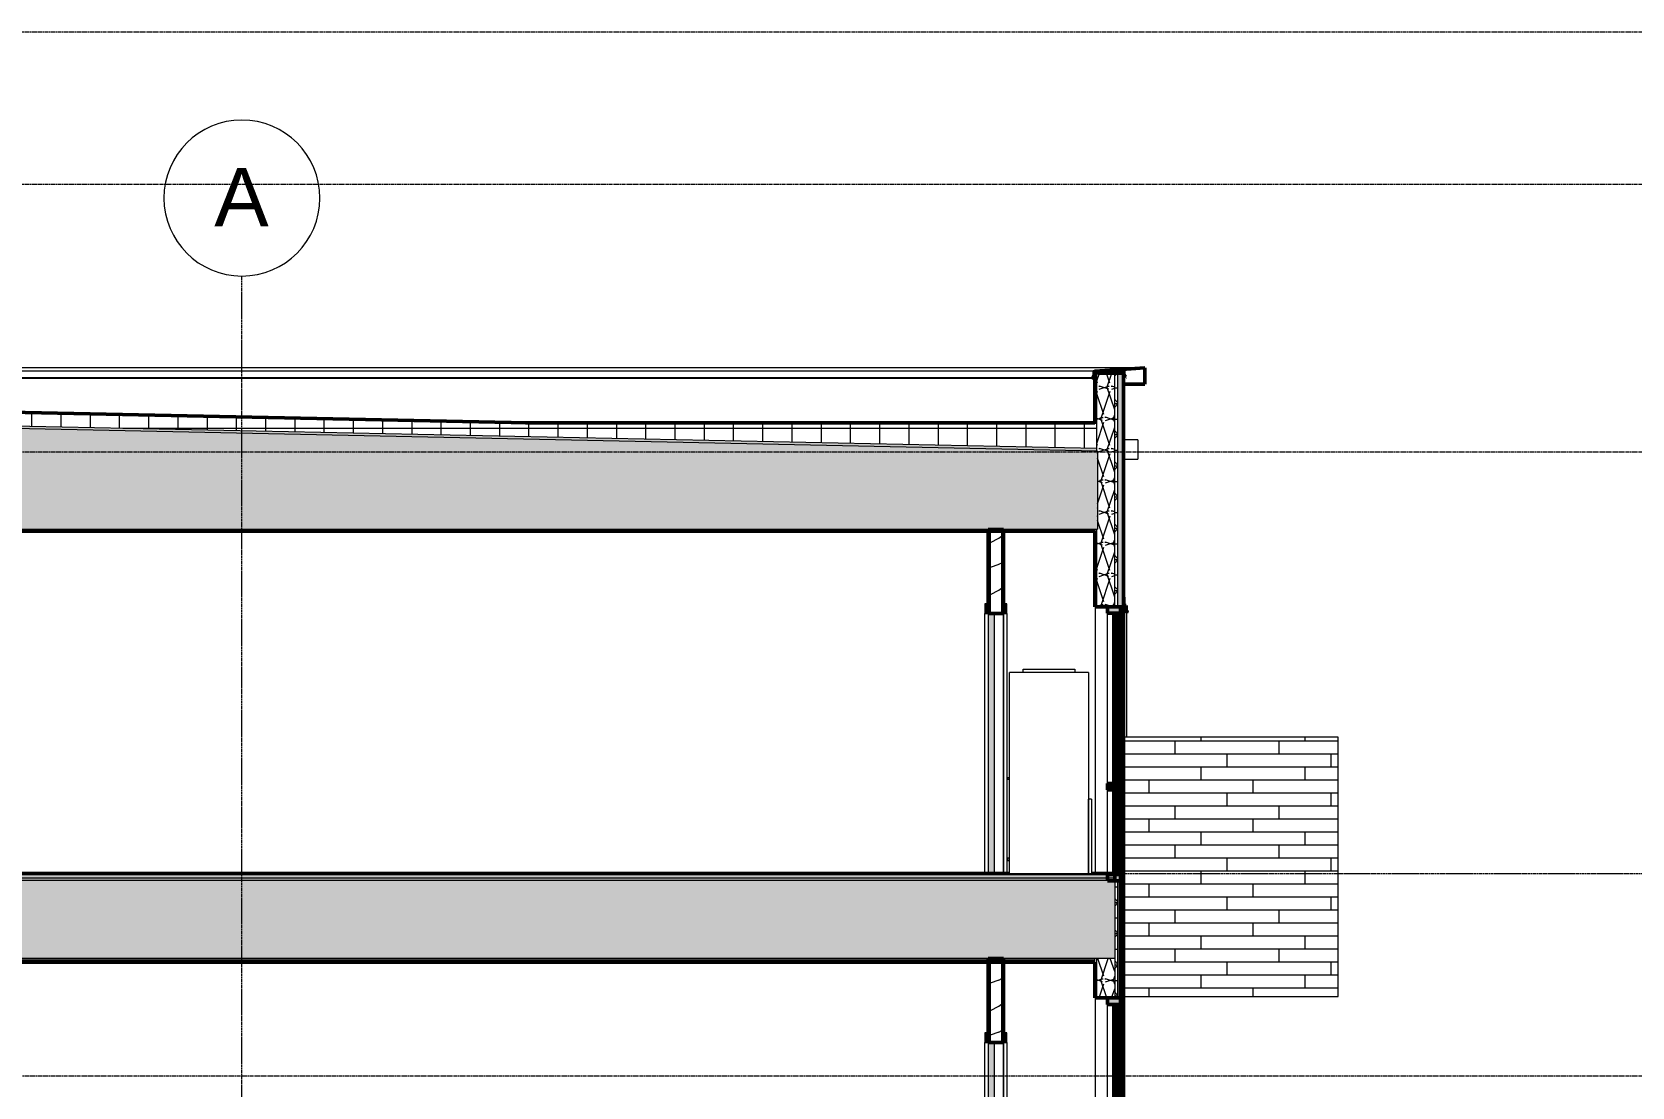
# Model space of a CAD drawing. Header units: inches. Extents: x 9610 to 15331, y -316 to 681.
# Drawn here: x 11782.6 to 12275.1, y 202.3 to 527 of the extents above; entities that cross this region are included whole.
import ezdxf

# ---------------------------------------------------------------- set-up
doc = ezdxf.new("R2010")
doc.units = ezdxf.units.IN
doc.header["$MEASUREMENT"] = 0
doc.linetypes.add('Aligning Line 1_8_', pattern=[0.25, 0.125, -0.125])
doc.linetypes.add('Grid Line 1_2_', pattern=[0.875, 0.5, -0.125, 0.125, -0.125])
for name, color, linetype, lineweight in [('0-1', 7, 'Continuous', 5), ('0-2', 55, 'Continuous', 9), ('A-DOOR-1', 55, 'Continuous', 9), ('A-DOOR-2', 10, 'Continuous', 20), ('A-DOOR-FRAM-1', 55, 'Continuous', 9), ('A-DOOR-FRAM-2', 10, 'Continuous', 20), ('A-DOOR-FRAM-3', 50, 'Continuous', 9), ('A-FLOR-1', 8, 'Continuous', 5), ('A-FLOR-2', 31, 'Continuous', 5), ('A-FLOR-3', 251, 'Continuous', 5), ('A-FLOR-5', 192, 'Continuous', 50), ('A-FLOR-LEVL-1', 51, 'Grid Line 1_2_', 9), ('A-FLOR-MCUT', 51, 'Continuous', 13), ('A-FLOR-PATT-1', 8, 'Continuous', 9), ('A-GENM-1', 55, 'Continuous', 9), ('A-GLAZ-1', 135, 'Continuous', 13), ('A-GLAZ-2', 255, 'Continuous', 13), ('A-GLAZ-3', 151, 'Continuous', 50), ('A-GLAZ-4', 151, 'Continuous', 9), ('A-GLAZ-CWMG-1', 55, 'Continuous', 9), ('A-ROOF', 132, 'Continuous', 13), ('A-ROOF-1', 252, 'Continuous', 13), ('A-ROOF-2', 31, 'Continuous', 5), ('A-ROOF-3', 132, 'Continuous', 50), ('A-ROOF-PATT-1', 132, 'Continuous', 9), ('A-WALL', 113, 'Continuous', 13), ('A-WALL-1', 135, 'Continuous', 13), ('A-WALL-2', 7, 'Continuous', 50), ('A-WALL-3', 250, 'Continuous', 13), ('A-WALL-4', 254, 'Continuous', 5), ('A-WALL-5', 8, 'Continuous', 5), ('A-WALL-8', 27, 'Continuous', 13), ('A-WALL-9', 113, 'Continuous', 50), ('A-WALL-PATT-1', 253, 'Continuous', 9), ('A-WALL-PATT-2', 50, 'Continuous', 9), ('A-WALL-PATT-4', 55, 'Continuous', 9), ('A-WALL-PATT-5', 111, 'Continuous', 9), ('G-ANNO-SYMB', 111, 'Aligning Line 1_8_', 9), ('I-WALL-1', 135, 'Continuous', 13), ('M-EQPM-1', 55, 'Continuous', 9), ('S-GRID-1', 1, 'Grid Line 1_2_', 9), ('S-GRID-IDEN', 1, 'Continuous', 9)]:
    doc.layers.add(name, color=color, linetype=linetype, lineweight=lineweight)
doc.styles.add('Arial_1', font='arial.ttf', dxfattribs={"height": 18})
pattern_1 = [(0, (11008.554, 72), (30.72, 7.68), [1.267, -21.773, 1.267, -21.773, -122.88]), (0, (11008.554, 72), (30.72, 7.68), [-46.08, 1.267, -44.813, 1.267, -21.773, -53.76]), (0, (11008.554, 72), (30.72, 7.68), [-115.2, 1.267, -14.093, 1.267, -37.133]), (120, (11020.074, 75.84), (-22.011075, 22.7643), [1.267, -21.773, 1.267, -21.773, -122.88]), (120, (11020.074, 75.84), (-22.011075, 22.7643), [-46.08, 1.267, -44.813, 1.267, -21.773, -53.76]), (120, (11020.074, 75.84), (-22.011075, 22.7643), [-115.2, 1.267, -14.093, 1.267, -37.133]), (240, (11023.914, 91.2), (-8.708925, -30.4443), [1.267, -21.773, 1.267, -21.773, -122.88]), (240, (11023.914, 91.2), (-8.708925, -30.4443), [-46.08, 1.267, -44.813, 1.267, -21.773, -53.76]), (240, (11023.914, 91.2), (-8.708925, -30.4443), [-115.2, 1.267, -14.093, 1.267, -37.133])]
pattern_2 = [(216.87, (11014.952, 87.994), (47.980943, 31.987086), [7.997, -71.971]), (206.565, (11024.548, 83.196), (-15.993714, -15.994133), [17.881, -17.881]), (198.435, (11024.548, 75.199), (-31.98674, -15.99388), [10.115, -40.461])]
pattern_3 = [(0, (11008.554, 72), (0, 4.798), []), (315, (11008.554, 72), (4.798427, 0), [6.786, -6.786]), (45, (11008.554, 72), (4.798427, 0), [6.786, -6.786])]
pattern_4 = [(161.57, (11009.034, 72.48), (-3.8399538, -1.54e-05), [0, -27.322, 3.034, 0]), (18.43, (11008.074, 72.48), (-3.8399538, 1.54e-05), [0, -27.322, 3.034, 0]), (108.43, (11009.034, 72.48), (1.919622, -9.6005246), [9.106, -21.25]), (71.57, (11008.074, 72.48), (1.919622, 9.6005246), [9.106, -21.25])]
pattern_5 = [(135, (11008.554, 72), (-4.24264, -4.24264), [])]
pattern_6 = [(0, (11008.554, 72), (0, 9), []), (90, (11008.554, 72), (-9, 6e-16), [])]

# ---------------------------------------------------------------- blocks, each defined once
blk = doc.blocks.new('Single-Flush - 30_ x 80_-V7-BUILDING SECTION - EAST_WEST - LOOKING SOUTH2')
at = {"layer": 'A-DOOR-1'}
blk.add_hatch(color=256, dxfattribs=at).paths.add_polyline_path([(12078.85, 268), (12078.85, 348), (12076.85, 348), (12076.85, 268)], flags=0)
at = {"layer": 'A-DOOR-FRAM-1'}
for points in [[(12076.85, 348), (12076.85, 351), (12075.85, 351), (12075.85, 348)], [(12082.6, 348), (12082.6, 351), (12081.6, 351), (12081.6, 348)]]:
    blk.add_hatch(color=256, dxfattribs=at).paths.add_polyline_path(points, flags=0)
at = {"layer": 'A-DOOR-2'}
for p, q in [((12078.85, 348), (12076.85, 348)), ((12076.85, 348), (12076.85, 268)), ((12078.85, 268), (12078.85, 348)), ((12076.85, 268), (12078.85, 268))]:
    blk.add_line(p, q, dxfattribs=at)
at = {"layer": 'A-DOOR-FRAM-2'}
for p, q in [((12075.85, 351), (12075.85, 348)), ((12076.85, 351), (12075.85, 351)), ((12076.85, 348), (12076.85, 351)), ((12082.6, 351), (12081.6, 351)), ((12081.6, 351), (12081.6, 348)), ((12082.6, 348), (12082.6, 351)), ((12075.85, 348), (12076.85, 348)), ((12081.6, 348), (12082.6, 348))]:
    blk.add_line(p, q, dxfattribs=at)
at = {"layer": 'A-DOOR-FRAM-3'}
for p, q in [((12075.85, 268), (12075.85, 348)), ((12081.6, 268), (12081.6, 348)), ((12082.6, 348), (12082.6, 268))]:
    blk.add_line(p, q, dxfattribs=at)
blk = doc.blocks.new('HVAC_SPVU_AlliedAir_MGE4 - HVAC_SPVU_AlliedAir_MGE4-1352620-BUILDING SECTION - EAST_WEST - LOOKING SOUTH2')
at = {"layer": 'M-EQPM-1'}
for p, q in [((12054.44, 0), (12054.44, 61.87)), ((12078.69, 61.87), (12054.44, 61.87)), ((12058.56, 62.87), (12074.56, 62.87)), ((12058.56, 61.87), (12058.56, 62.87)), ((12074.56, 62.87), (12074.56, 61.87)), ((12078.69, 61.87), (12078.69, 0)), ((12054.44, 29.5), (12053.94, 29.5)), ((12053.94, 29.25), (12053.94, 29.49)), ((12053.94, 29.01), (12053.94, 29.25)), ((12053.94, 29), (12054.44, 29)), ((12078.69, 0), (12078.69, 22.87)), ((12079.69, 22.87), (12078.69, 22.87)), ((12079.69, 22.87), (12079.69, 0)), ((12054.44, 4.75), (12053.94, 4.75)), ((12053.94, 4.37), (12053.94, 4.74)), ((12053.94, 4.01), (12053.94, 4.37)), ((12053.94, 4), (12054.44, 4)), ((12054.44, 0), (12078.69, 0)), ((12078.69, 0), (12079.69, 0))]:
    blk.add_line(p, q, dxfattribs=at)
blk = doc.blocks.new('CTR - 1st Phase - Unit Layouts_rvt-1-BUILDING SECTION - EAST_WEST - LOOKING SOUTH2')
at = {"layer": 'A-WALL-PATT-1'}
h = blk.add_hatch(dxfattribs=at)
h.set_pattern_fill('FP_4', color=256, style=0, pattern_type=2)
h.set_pattern_definition(pattern_2)
h.paths.add_polyline_path([(12077.48, 348), (12080.98, 348), (12080.98, 373.37), (12077.48, 373.37), (12077.48, 349.44)], flags=0)
h = blk.add_hatch(dxfattribs=at)
h.set_pattern_fill('FP_4', color=256, style=0, pattern_type=2)
h.set_pattern_definition(pattern_2)
h.paths.add_polyline_path([(12080.98, 216), (12080.98, 240.75), (12077.48, 240.75), (12077.48, 216), (12078.85, 216)], flags=0)
at = {"layer": 'A-WALL-PATT-2'}
h = blk.add_hatch(dxfattribs=at)
h.set_pattern_fill('FP_1', color=256, style=0, pattern_type=2)
h.set_pattern_definition(pattern_1)
h.paths.add_polyline_path([(12076.85, 348), (12077.48, 348), (12077.48, 373.37), (12076.85, 373.37), (12076.85, 349.44)], flags=0)
h = blk.add_hatch(dxfattribs=at)
h.set_pattern_fill('FP_1', color=256, style=0, pattern_type=2)
h.set_pattern_definition(pattern_1)
h.paths.add_polyline_path([(12076.85, 216), (12077.48, 216), (12077.48, 240.75), (12076.85, 240.75)], flags=0)
h = blk.add_hatch(dxfattribs=at)
h.set_pattern_fill('FP_1', color=256, style=0, pattern_type=2)
h.set_pattern_definition(pattern_1)
h.paths.add_polyline_path([(12081.6, 216), (12081.6, 240.75), (12080.98, 240.75), (12080.98, 216)], flags=0)
at = {"layer": 'A-WALL-1'}
for p, q in [((12081.6, 348), (12081.6, 268)), ((12081.6, 216), (12081.6, 136))]:
    blk.add_line(p, q, dxfattribs=at)
at = {"layer": 'A-WALL-2'}
for p, q in [((12081.6, 373.87), (12076.85, 373.87)), ((12076.85, 373.87), (12076.85, 348)), ((12081.6, 348), (12081.6, 373.87)), ((12076.85, 348), (12081.6, 348)), ((12081.6, 241.88), (12076.85, 241.88)), ((12076.85, 241.88), (12076.85, 216)), ((12081.6, 216), (12081.6, 241.88)), ((12076.85, 216), (12081.6, 216))]:
    blk.add_line(p, q, dxfattribs=at)
at = {"layer": 'A-WALL-3'}
for p, q in [((12077.48, 373.87), (12077.48, 348)), ((12080.98, 373.87), (12080.98, 348)), ((12077.48, 241.88), (12077.48, 216)), ((12080.98, 241.88), (12080.98, 216))]:
    blk.add_line(p, q, dxfattribs=at)
at = {"layer": '0-2'}
for name, p in [('Single-Flush - 30_ x 80_-V7-BUILDING SECTION - EAST_WEST - LOOKING SOUTH2', (0, 0)), ('HVAC_SPVU_AlliedAir_MGE4 - HVAC_SPVU_AlliedAir_MGE4-1352620-BUILDING SECTION - EAST_WEST - LOOKING SOUTH2', (29.06, 268)), ('Single-Flush - 30_ x 80_-V7-BUILDING SECTION - EAST_WEST - LOOKING SOUTH2', (0, -132))]:
    blk.add_blockref(name, p, dxfattribs=at)
blk = doc.blocks.new('CTR - 1st Phase - Common Walls_rvt-1-BUILDING SECTION - EAST_WEST - LOOKING SOUTH2')
at = {"layer": 'I-WALL-1'}
for p, q in [((12109.96, 268), (12109.96, 350.12)), ((12109.96, 145.37), (12109.96, 229.75))]:
    blk.add_line(p, q, dxfattribs=at)
blk = doc.blocks.new('Basic Wall _ EXT - FIBER CEMENT - LARGE - ___-2162455-BUILDING SECTION - EAST_WEST - LOOKING SOUTH2')
at = {"layer": 'A-WALL-8'}
h = blk.add_hatch(color=256, dxfattribs=at)
h.paths.add_polyline_path([(12119.48, 348.54), (12119.51, 348.56), (12119.47, 348.56)], flags=0)
h.paths.add_polyline_path([(12119.63, 348.66), (12119.63, 348.71), (12119.37, 349.02), (12119.37, 350.46), (12118.62, 350.55), (12118.62, 350.5), (12119.34, 350.44), (12119.34, 349.01), (12119.53, 348.78)], flags=0)
at = {"layer": 'A-WALL-1'}
for p, q in [((12119.62, 348.57), (12119.6, 348.55)), ((12119.62, 348.57), (12119.6, 348.55)), ((12119.62, 348.53), (12119.64, 348.55)), ((12119.62, 348.53), (12119.64, 348.55))]:
    blk.add_line(p, q, dxfattribs=at)
for centre, radius, start, end in [((12119.56, 348.6), 0.0937, 220, 310), ((12119.56, 348.6), 0.0937, 220, 310), ((12119.56, 348.6), 0.0625, 220, 310), ((12119.56, 348.6), 0.0625, 220, 310), ((12119.58, 348.62), 0.0625, 310, 40), ((12119.58, 348.62), 0.0625, 310, 40), ((12119.58, 348.62), 0.0937, 310, 40), ((12119.58, 348.62), 0.0937, 310, 40)]:
    blk.add_arc(centre, radius, start, end, dxfattribs=at)
at = {"layer": 'A-WALL-9'}
for p, q in [((12118.59, 353), (12118.59, 350.5)), ((12118.62, 353), (12118.59, 353)), ((12118.59, 350.5), (12119.34, 350.44)), ((12118.62, 350.53), (12118.62, 353)), ((12119.37, 350.46), (12118.62, 350.53)), ((12119.34, 350.44), (12119.34, 349.01)), ((12119.37, 349.02), (12119.37, 350.46)), ((12119.23, 348.9), (12119.2, 348.88)), ((12119.2, 348.88), (12119.48, 348.54)), ((12119.51, 348.56), (12119.23, 348.9)), ((12119.34, 349.01), (12119.63, 348.66)), ((12119.65, 348.68), (12119.37, 349.02)), ((12119.62, 348.57), (12119.6, 348.55)), ((12119.62, 348.53), (12119.64, 348.55))]:
    blk.add_line(p, q, dxfattribs=at)
for centre, radius, start, end in [((12119.56, 348.6), 0.0937, 220, 310), ((12119.56, 348.6), 0.0625, 220, 310), ((12119.58, 348.62), 0.0625, 310, 40), ((12119.58, 348.62), 0.0937, 310, 40)]:
    blk.add_arc(centre, radius, start, end, dxfattribs=at)
blk = doc.blocks.new('Basic Wall _ EXT - FIBER CEMENT - SMALL - ___-2145929-BUILDING SECTION - EAST_WEST - LOOKING SOUTH2')
at = {"layer": 'A-WALL-8'}
h = blk.add_hatch(color=256, dxfattribs=at)
h.paths.add_polyline_path([(12118.59, 418.54), (12125.15, 418.54), (12125.15, 423.66), (12109.63, 422.56), (12109.53, 422.47), (12109.49, 422.23), (12109.49, 421.44), (12109.57, 421.44), (12109.61, 422.47), (12109.78, 422.53), (12125.07, 423.58), (12125.07, 418.62), (12118.59, 418.61)], flags=0)
h.paths.add_polyline_path([(12109.29, 420.42), (12109.56, 420.51), (12109.67, 420.6), (12109.65, 420.64), (12109.3, 420.43)], flags=0)
h.paths.add_polyline_path([(12109.29, 420.42), (12109.13, 420.57), (12109.11, 420.63), (12109.52, 421.26), (12109.45, 421.3), (12108.98, 420.57), (12109.25, 420.43)], flags=0)
h.paths.add_polyline_path([(12109.28, 420.59), (12109.64, 421.24), (12109.6, 421.26), (12109.23, 420.63), (12109.28, 420.6)], flags=0)
h.paths.add_polyline_path([(12119.05, 420.79), (12119.12, 420.84), (12118.71, 421.5), (12118.64, 421.45)], flags=0)
h.paths.add_polyline_path([(12109.71, 421.39), (12109.72, 422), (12111.06, 422.04), (12111.06, 422.08), (12109.8, 422.04), (12109.69, 421.95), (12109.64, 421.83), (12109.64, 421.39), (12109.71, 421.39)], flags=0)
h.paths.add_polyline_path([(12118.67, 421.63), (12118.64, 422.9), (12118.49, 423.08), (12118.21, 423.01), (12117.15, 422.1), (12117.21, 422.04), (12118.31, 422.99), (12118.52, 422.98), (12118.59, 422.86), (12118.6, 421.63)], flags=0)
h.paths.add_polyline_path([(12117.14, 422), (12117.15, 422.05), (12117.08, 422.04), (12117.11, 422)], flags=0)
h.paths.add_polyline_path([(12111.34, 422.16), (12111.34, 422.44), (12109.78, 422.47), (12109.72, 422.27), (12109.8, 422.27), (12109.84, 422.39), (12111.26, 422.37), (12111.26, 422.23), (12110.19, 422.23), (12110.19, 422.16), (12111.26, 422.16)], flags=0)
at = {"layer": 'A-WALL-1'}
for p, q in [((12109.72, 421.39), (12109.72, 421.83)), ((12109.89, 422), (12110.34, 422)), ((12110.34, 422), (12111.06, 422)), ((12118.59, 422), (12118.59, 421.63)), ((12118.59, 418.62), (12118.59, 418.54))]:
    blk.add_line(p, q, dxfattribs=at)
at = {"layer": 'A-WALL-9'}
for p, q in [((12125.15, 423.66), (12109.71, 422.6)), ((12109.72, 422.52), (12125.07, 423.58)), ((12125.07, 423.58), (12125.07, 418.62)), ((12125.15, 418.54), (12125.15, 423.66)), ((12109.45, 421.3), (12108.98, 420.57)), ((12108.98, 420.57), (12109.17, 420.45)), ((12109.09, 420.6), (12109.52, 421.26)), ((12109.21, 420.52), (12109.09, 420.6)), ((12109.6, 421.26), (12109.22, 420.63)), ((12109.22, 420.63), (12109.28, 420.59)), ((12109.28, 420.59), (12109.67, 421.22)), ((12109.65, 420.64), (12109.38, 420.51)), ((12109.41, 420.44), (12109.68, 420.57)), ((12109.49, 422.35), (12109.49, 421.44)), ((12109.57, 421.44), (12109.57, 422.35)), ((12109.64, 421.83), (12109.64, 421.39)), ((12109.68, 420.57), (12109.65, 420.64)), ((12109.78, 422.47), (12109.72, 422.27)), ((12109.72, 422.27), (12109.79, 422.24)), ((12111.34, 422.44), (12109.78, 422.47)), ((12109.79, 422.24), (12109.84, 422.39)), ((12109.84, 422.39), (12111.26, 422.37)), ((12111.06, 422.08), (12109.89, 422.08)), ((12111.26, 422.23), (12110.19, 422.23)), ((12110.19, 422.23), (12110.19, 422.16)), ((12110.19, 422.16), (12111.34, 422.16)), ((12111.06, 422), (12111.06, 422.08)), ((12111.26, 422.37), (12111.26, 422.23)), ((12111.34, 422.16), (12111.34, 422.44)), ((12116.99, 422.04), (12116.17, 422.04)), ((12116.17, 422.04), (12116.17, 421.96)), ((12116.17, 421.96), (12116.99, 421.96)), ((12118.26, 423.05), (12117.15, 422.1)), ((12117.21, 422.04), (12118.31, 422.99)), ((12118.59, 422.86), (12118.59, 422)), ((12125.07, 418.62), (12118.59, 418.62)), ((12118.64, 421.45), (12119.05, 420.79)), ((12118.67, 421.63), (12118.67, 422.86)), ((12119.12, 420.84), (12118.71, 421.5)), ((12119.05, 420.79), (12119.12, 420.84)), ((12118.59, 418.54), (12125.15, 418.54))]:
    blk.add_line(p, q, dxfattribs=at)
for centre, radius, start, end in [((12109.3, 420.67), 0.25, 237.9895, 295.8255), ((12109.3, 420.67), 0.171, 237.9895, 295.8255), ((12109.24, 421.44), 0.25, 327.174, 0), ((12109.74, 422.35), 0.25, 96.9295, 180), ((12109.24, 421.44), 0.329, 327.174, 0), ((12109.74, 422.35), 0.171, 97.5543, 180), ((12109.39, 421.39), 0.25, 328.5676, 0), ((12109.89, 421.83), 0.25, 90, 180), ((12109.39, 421.39), 0.329, 328.5676, 0), ((12109.89, 421.83), 0.171, 90, 180), ((12116.99, 422.29), 0.25, 270, 310.7229), ((12116.99, 422.29), 0.329, 270, 310.7229), ((12118.42, 422.86), 0.25, 0, 130.7229), ((12118.42, 422.86), 0.171, 0, 130.7229), ((12118.92, 421.63), 0.329, 180, 211.7619), ((12118.92, 421.63), 0.25, 180, 211.7619)]:
    blk.add_arc(centre, radius, start, end, dxfattribs=at)
blk = doc.blocks.new('Basic Wall _ EXT - FIBER CEMENT - SMALL - ___-2145935-BUILDING SECTION - EAST_WEST - LOOKING SOUTH2')
at = {"layer": 'A-WALL-1'}
for p, q in [((12125.15, 423.66), (11546.99, 423.66)), ((12109.71, 422.6), (11546.99, 422.6)), ((12108.98, 420.57), (11546.99, 420.57)), ((11546.99, 420.42), (12109.3, 420.42)), ((12109.28, 420.59), (12109.09, 420.59)), ((12109.22, 420.63), (12109.11, 420.63)), ((12109.65, 420.64), (12109.31, 420.64)), ((12109.72, 422.27), (12109.56, 422.27)), ((12109.79, 422.24), (12109.57, 422.24)), ((12109.57, 422.23), (12110.19, 422.23)), ((12110.19, 422.16), (12109.57, 422.16)), ((12109.89, 422.08), (12109.57, 422.08)), ((12109.78, 422.47), (12109.61, 422.47)), ((12111.26, 422.37), (12109.83, 422.37)), ((12116.17, 422.04), (12111.06, 422.04)), ((12117.15, 422), (12117.21, 422.04)), ((12118.42, 423.11), (12118.3, 423.11)), ((12119.05, 420.79), (12118.59, 420.79))]:
    blk.add_line(p, q, dxfattribs=at)
at = {"layer": 'A-WALL-1', "flags": 128}
for points in [[(12109.17, 420.45), (12109.23, 420.43), (12109.29, 420.42)], [(12109.3, 420.49), (12109.29, 420.49), (12109.25, 420.5)], [(12109.3, 420.42), (12109.35, 420.42), (12109.41, 420.44)], [(12109.49, 421.44), (12109.49, 421.39), (12109.47, 421.35), (12109.45, 421.3)], [(12109.71, 422.6), (12109.65, 422.59), (12109.6, 422.56), (12109.56, 422.52), (12109.52, 422.47), (12109.5, 422.41), (12109.49, 422.35)], [(12109.52, 421.26), (12109.55, 421.32), (12109.57, 421.38), (12109.57, 421.44)], [(12109.64, 421.39), (12109.64, 421.35), (12109.62, 421.3), (12109.6, 421.26)], [(12109.89, 422.08), (12109.82, 422.07), (12109.76, 422.05), (12109.71, 422.01), (12109.67, 421.95), (12109.65, 421.89), (12109.64, 421.83)], [(12109.67, 421.22), (12109.7, 421.28), (12109.71, 421.33)], [(12117.15, 422.1), (12117.11, 422.07), (12117.05, 422.05), (12116.99, 422.04)], [(12118.67, 422.86), (12118.66, 422.92), (12118.64, 422.98), (12118.6, 423.03), (12118.55, 423.07), (12118.5, 423.1), (12118.43, 423.11), (12118.37, 423.11), (12118.31, 423.09), (12118.26, 423.05)], [(12118.59, 421.63), (12118.6, 421.57), (12118.62, 421.51), (12118.64, 421.45)], [(12118.71, 421.5), (12118.69, 421.54), (12118.68, 421.58), (12118.67, 421.63)]]:
    blk.add_lwpolyline(points, dxfattribs=at)
blk = doc.blocks.new('_THE_ WINDOW _ DOOR - hvac panel - 2nd floor-2113875-BUILDING SECTION - EAST_WEST - LOOKING SOUTH2')
at = {"layer": 'A-GLAZ-1'}
h = blk.add_hatch(color=256, dxfattribs=at)
h.paths.add_polyline_path([(12117.59, 145.37), (12117.59, 147.37), (12113.59, 147.37), (12113.59, 145.37), (12116.88, 145.37)], flags=0)
h.paths.add_polyline_path([(12117.59, 227.75), (12117.59, 229.75), (12113.59, 229.75), (12113.59, 227.75), (12117.02, 227.75)], flags=0)
h = blk.add_hatch(color=256, dxfattribs=at)
h.paths.add_polyline_path([(12114.98, 173.37), (12115.59, 173.37), (12115.59, 175.37), (12113.59, 175.37), (12113.59, 173.37), (12114.5, 173.37)], flags=0)
h.paths.add_polyline_path([(12117.59, 173.37), (12117.59, 175.37), (12116.59, 175.37), (12116.59, 173.37)], flags=0)
at = {"layer": 'A-GLAZ-2'}
blk.add_hatch(color=256, dxfattribs=at).paths.add_polyline_path([(12116.59, 147.37), (12116.59, 227.75), (12115.59, 227.75), (12115.59, 147.37)], flags=0)
at = {"layer": 'A-GLAZ-4'}
h = blk.add_hatch(dxfattribs=at)
h.set_pattern_fill('FP_9', color=256, style=0, pattern_type=2)
h.set_pattern_definition(pattern_5)
h.paths.add_polyline_path([(12118.59, 109.75), (12118.59, 229.75), (12117.59, 229.75), (12117.59, 109.75)], flags=0)
at = {"layer": 'A-GLAZ-1'}
for p, q in [((12113.59, 175.37), (12113.59, 227.75)), ((12113.59, 147.37), (12113.59, 173.37))]:
    blk.add_line(p, q, dxfattribs=at)
at = {"layer": 'A-GLAZ-3'}
for p, q in [((12113.59, 229.75), (12113.59, 227.75)), ((12117.59, 229.75), (12113.59, 229.75)), ((12113.59, 227.75), (12117.59, 227.75)), ((12116.59, 227.75), (12115.59, 227.75)), ((12115.59, 227.75), (12115.59, 147.37)), ((12116.59, 147.37), (12116.59, 227.75)), ((12117.59, 229.75), (12117.59, 109.75)), ((12118.59, 229.75), (12117.59, 229.75)), ((12117.59, 227.75), (12117.59, 229.75)), ((12118.59, 109.75), (12118.59, 229.75)), ((12113.59, 175.37), (12113.59, 173.37)), ((12117.59, 175.37), (12113.59, 175.37)), ((12113.59, 173.37), (12117.59, 173.37)), ((12117.59, 173.37), (12117.59, 175.37)), ((12113.59, 147.37), (12113.59, 145.37)), ((12117.59, 147.37), (12113.59, 147.37)), ((12113.59, 145.37), (12117.59, 145.37)), ((12115.59, 147.37), (12116.59, 147.37)), ((12117.59, 145.37), (12117.59, 147.37)), ((12117.59, 109.75), (12118.59, 109.75))]:
    blk.add_line(p, q, dxfattribs=at)
blk = doc.blocks.new('Rectangular Mullion - Profile_Polycarbonate_Upper and left-1741240-BUILDING SECTION - EAST_WEST - LOOKING SOUTH2')
at = {"layer": 'A-GLAZ-CWMG-1'}
for p, q in [((12118.59, 350.12), (12119.35, 350.12)), ((12119.37, 350.12), (12119.53, 350.12)), ((12119.53, 348.83), (12119.53, 350.12)), ((12119.53, 310), (12119.53, 348.78)), ((12118.78, 230.12), (12118.59, 230.12))]:
    blk.add_line(p, q, dxfattribs=at)
blk = doc.blocks.new('_THE_ WINDOW _ DOOR - hvac panel - 3rd floor-V46-BUILDING SECTION - EAST_WEST - LOOKING SOUTH2')
at = {"layer": 'A-GLAZ-1'}
h = blk.add_hatch(color=256, dxfattribs=at)
h.paths.add_polyline_path([(12116.84, 265.75), (12117.59, 265.75), (12117.59, 267.75), (12115.84, 267.75), (12115.84, 265.75)], flags=0)
h.paths.add_polyline_path([(12117.59, 348.12), (12117.59, 350.12), (12113.59, 350.12), (12113.59, 348.12), (12116.59, 348.12)], flags=0)
h = blk.add_hatch(color=256, dxfattribs=at)
h.paths.add_polyline_path([(12113.59, 293.75), (12115.59, 293.75), (12115.59, 295.75), (12113.59, 295.75), (12113.59, 293.97)], flags=0)
h.paths.add_polyline_path([(12116.59, 293.75), (12117.59, 293.75), (12117.59, 295.75), (12116.59, 295.75), (12116.59, 293.97)], flags=0)
at = {"layer": 'A-GLAZ-2'}
blk.add_hatch(color=256, dxfattribs=at).paths.add_polyline_path([(12116.59, 267.75), (12116.59, 348.12), (12115.59, 348.12), (12115.59, 267.87), (12115.84, 267.87), (12115.86, 267.75)], flags=0)
at = {"layer": 'A-GLAZ-4'}
h = blk.add_hatch(dxfattribs=at)
h.set_pattern_fill('FP_9', color=256, style=0, pattern_type=2)
h.set_pattern_definition(pattern_5)
h.paths.add_polyline_path([(12118.59, 230.12), (12118.59, 350.12), (12117.59, 350.12), (12117.59, 230.12), (12118.3, 230.12)], flags=0)
at = {"layer": 'A-GLAZ-1'}
for p, q in [((12113.59, 295.75), (12113.59, 348.12)), ((12113.59, 268), (12113.59, 293.75))]:
    blk.add_line(p, q, dxfattribs=at)
at = {"layer": 'A-GLAZ-3'}
for p, q in [((12113.59, 350.12), (12113.59, 348.12)), ((12117.59, 350.12), (12113.59, 350.12)), ((12117.59, 350.12), (12117.59, 230.12)), ((12118.59, 350.12), (12117.59, 350.12)), ((12117.59, 348.12), (12117.59, 350.12)), ((12118.59, 230.12), (12118.59, 350.12)), ((12113.59, 348.12), (12117.59, 348.12)), ((12116.59, 348.12), (12115.59, 348.12)), ((12115.59, 348.12), (12115.59, 267.75)), ((12116.59, 267.75), (12116.59, 348.12)), ((12113.59, 295.75), (12113.59, 293.75)), ((12117.59, 295.75), (12113.59, 295.75)), ((12117.59, 293.75), (12117.59, 295.75)), ((12113.59, 293.75), (12117.59, 293.75)), ((12113.59, 267.75), (12113.59, 265.75)), ((12117.59, 267.75), (12113.59, 267.75)), ((12115.59, 267.75), (12116.59, 267.75)), ((12117.59, 265.75), (12117.59, 267.75)), ((12113.59, 265.75), (12117.59, 265.75)), ((12117.59, 230.12), (12118.59, 230.12))]:
    blk.add_line(p, q, dxfattribs=at)
blk = doc.blocks.new('Family1 - SCUPPER-2150811-BUILDING SECTION - EAST_WEST - LOOKING SOUTH2')
at = {"layer": 'A-GENM-1'}
for p, q in [((12122.96, 401.5), (12118.59, 401.5)), ((12122.96, 401.5), (12122.96, 395.5)), ((12118.59, 395.5), (12122.96, 395.5))]:
    blk.add_line(p, q, dxfattribs=at)
blk = doc.blocks.new('Grid - Grid Head - Circle-50561-BUILDING SECTION - EAST_WEST - LOOKING SOUTH2')
at = {"layer": 'S-GRID-IDEN'}
for start, end in [(360, 180), (180, 360)]:
    blk.add_arc((11847.19, 475.86), 24, start, end, dxfattribs=at)

msp = doc.modelspace()

# ---------------------------------------------------------------- hatches: boundary and pattern name
at = {"layer": 'A-FLOR-1'}
h = msp.add_hatch(color=256, dxfattribs=at)
h.paths.add_polyline_path([(12081.6, 267.62), (12115.84, 267.62), (12115.84, 267.87), (11738.84, 267.87), (11738.84, 267.62), (12078.85, 267.62)], flags=0)
h.paths.add_polyline_path([(11445.26, 267.62), (11648.09, 267.62), (11648.09, 267.87), (11250.14, 267.87), (11250.14, 267.62), (11426.99, 267.62)], flags=0)
h.paths.add_polyline_path([(10584.46, 267.62), (10848.64, 267.62), (10848.64, 267.87), (10450.69, 267.87), (10450.69, 267.62), (10583.84, 267.62)], flags=0)
h.paths.add_polyline_path([(10021.93, 267.62), (10359.94, 267.62), (10359.94, 267.87), (9982.94, 267.87), (9982.94, 267.62), (10019.93, 267.62)], flags=0)
at = {"layer": 'A-FLOR-2'}
h = msp.add_hatch(color=256, dxfattribs=at)
h.paths.add_polyline_path([(12112.92, 241.87), (12115.84, 241.87), (12115.84, 265.87), (11738.84, 265.87), (11738.84, 241.87), (12110.34, 241.87)], flags=0)
h.paths.add_polyline_path([(11648.09, 241.87), (11648.09, 265.87), (11250.14, 265.87), (11250.14, 241.87), (11643.34, 241.87)], flags=0)
h.paths.add_polyline_path([(10842.61, 241.87), (10848.64, 241.87), (10848.64, 265.87), (10450.69, 265.87), (10450.69, 241.87), (10842.51, 241.87)], flags=0)
h.paths.add_polyline_path([(9982.94, 241.87), (10359.94, 241.87), (10359.94, 265.87), (9982.94, 265.87), (9982.94, 260.68)], flags=0)
at = {"layer": 'A-FLOR-3'}
h = msp.add_hatch(color=256, dxfattribs=at)
h.paths.add_polyline_path([(11738.84, 241.37), (12109.71, 241.37), (12109.71, 241.87), (11738.84, 241.87)], flags=0)
h.paths.add_polyline_path([(11283.79, 241.37), (11510.81, 241.37), (11510.81, 241.87), (11256.26, 241.87), (11256.29, 241.37), (11262.55, 241.37)], flags=0)
h.paths.add_polyline_path([(11643.26, 241.37), (11644.59, 241.37), (11644.59, 241.87), (11514.31, 241.87), (11514.31, 241.37), (11628.53, 241.37)], flags=0)
h.paths.add_polyline_path([(10587.96, 241.37), (10842.51, 241.37), (10842.51, 241.87), (10587.96, 241.87), (10587.96, 241.55)], flags=0)
h.paths.add_polyline_path([(10584.46, 241.37), (10584.46, 241.87), (10454.19, 241.87), (10454.19, 241.37), (10582.94, 241.37)], flags=0)
h.paths.add_polyline_path([(10035.43, 241.37), (10359.94, 241.37), (10359.94, 241.87), (9989.06, 241.87), (9989.06, 241.37), (9992.38, 241.37)], flags=0)
at = {"layer": 'A-FLOR-PATT-1'}
h = msp.add_hatch(dxfattribs=at)
h.set_pattern_fill('FP_2', color=256, style=0, pattern_type=2)
h.set_pattern_definition([(0, (11008.554, 72), (15.36, 3.84), [1.267, -10.253, 1.267, -10.253, -61.44]), (0, (11008.554, 72), (15.36, 3.84), [-23.04, 1.267, -21.773, 1.267, -10.253, -26.88]), (0, (11008.554, 72), (15.36, 3.84), [-57.6, 1.267, -6.413, 1.267, -17.933]), (120, (11014.314, 73.92), (-11.005538, 11.38215), [1.267, -10.253, 1.267, -10.253, -61.44]), (120, (11014.314, 73.92), (-11.005538, 11.38215), [-23.04, 1.267, -21.773, 1.267, -10.253, -26.88]), (120, (11014.314, 73.92), (-11.005538, 11.38215), [-57.6, 1.267, -6.413, 1.267, -17.933]), (240, (11016.234, 81.6), (-4.354462, -15.22215), [1.267, -10.253, 1.267, -10.253, -61.44]), (240, (11016.234, 81.6), (-4.354462, -15.22215), [-23.04, 1.267, -21.773, 1.267, -10.253, -26.88]), (240, (11016.234, 81.6), (-4.354462, -15.22215), [-57.6, 1.267, -6.413, 1.267, -17.933])])
h.paths.add_polyline_path([(11743.59, 266.62), (12115.84, 266.62), (12115.84, 267.62), (11738.84, 267.62), (11738.84, 266.62)], flags=0)
h.paths.add_polyline_path([(11262.55, 266.62), (11648.09, 266.62), (11648.09, 267.62), (11250.14, 267.62), (11250.14, 266.62), (11258.54, 266.62)], flags=0)
h.paths.add_polyline_path([(10810.24, 266.62), (10848.64, 266.62), (10848.64, 267.62), (10450.69, 267.62), (10450.69, 266.62), (10724.34, 266.62)], flags=0)
h.paths.add_polyline_path([(10035.43, 266.62), (10359.94, 266.62), (10359.94, 267.62), (9982.94, 267.62), (9982.94, 266.62), (10015.28, 266.62)], flags=0)
h = msp.add_hatch(dxfattribs=at)
h.set_pattern_fill('FP_3', color=256, style=0, pattern_type=2)
h.set_pattern_definition(pattern_3)
h.paths.add_polyline_path([(11738.84, 265.87), (12115.84, 265.87), (12115.84, 266.62), (11738.84, 266.62)], flags=0)
h.paths.add_polyline_path([(11258.54, 265.87), (11648.09, 265.87), (11648.09, 266.62), (11250.14, 266.62), (11250.14, 265.87), (11256.26, 265.87)], flags=0)
h.paths.add_polyline_path([(10647.94, 265.87), (10848.64, 265.87), (10848.64, 266.62), (10450.69, 266.62), (10450.69, 265.87), (10638.23, 265.87)], flags=0)
h.paths.add_polyline_path([(10354.59, 265.87), (10359.94, 265.87), (10359.94, 266.62), (9982.94, 266.62), (9982.94, 265.87), (10350.34, 265.87)], flags=0)
h = msp.add_hatch(dxfattribs=at)
h.set_pattern_fill('FP_1', color=256, style=0, pattern_type=2)
h.set_pattern_definition(pattern_1)
h.paths.add_polyline_path([(12076.85, 240.75), (12109.71, 240.75), (12109.71, 241.37), (11738.84, 241.37), (11738.84, 240.75), (11929.93, 240.75)], flags=0)
h.paths.add_polyline_path([(11288.54, 240.75), (11510.81, 240.75), (11510.81, 241.37), (11256.26, 241.37), (11256.26, 240.75), (11288.49, 240.75)], flags=0)
h.paths.add_polyline_path([(11641.59, 240.75), (11644.59, 240.75), (11644.59, 241.37), (11514.31, 241.37), (11514.31, 240.75), (11628.53, 240.75)], flags=0)
h.paths.add_polyline_path([(10509.06, 240.75), (10584.46, 240.75), (10584.46, 241.37), (10454.19, 241.37), (10454.19, 240.75), (10487.53, 240.75)], flags=0)
h.paths.add_polyline_path([(10588.84, 240.75), (10842.51, 240.75), (10842.48, 241.37), (10587.96, 241.37), (10587.96, 240.75), (10588.59, 240.75)], flags=0)
h.paths.add_polyline_path([(10359.94, 240.75), (10359.94, 241.37), (9989.06, 241.37), (9989.06, 240.75), (10355.19, 240.75)], flags=0)
at = {"layer": 'A-ROOF-1'}
h = msp.add_hatch(color=256, dxfattribs=at)
h.paths.add_polyline_path([(11930.09, 406.51), (11930.09, 406.76), (11738.84, 410.75), (11738.84, 410.5), (11929.93, 406.51)], flags=0)
h.paths.add_polyline_path([(11648.09, 412.39), (11648.09, 412.64), (11255.83, 420.81), (11255.83, 420.56), (11636.09, 412.64)], flags=0)
msp.add_hatch(color=256, dxfattribs=at).paths.add_polyline_path([(11934.53, 406.45), (12109.71, 406.45), (12109.71, 406.7), (11934.53, 406.7), (11930.09, 406.76), (11930.09, 406.52), (11934.53, 406.45)], flags=0)
at = {"layer": 'A-ROOF-2'}
h = msp.add_hatch(color=256, dxfattribs=at)
h.paths.add_polyline_path([(11757.7, 374), (12110.53, 374), (12110.53, 398), (11738.84, 405.75), (11738.84, 374), (11743.59, 374)], flags=0)
h.paths.add_polyline_path([(11628.53, 374), (11648.09, 374), (11648.09, 407.64), (11255.83, 415.81), (11255.83, 374), (11607, 374)], flags=0)
at = {"layer": 'A-ROOF-PATT-1'}
h = msp.add_hatch(dxfattribs=at)
h.set_pattern_fill('FP_20', color=256, style=0, pattern_type=2)
h.set_pattern_definition(pattern_6)
h.paths.add_polyline_path([(12110.34, 398.75), (12110.34, 402.52), (11930.09, 402.52), (11930.09, 406.51), (11738.84, 410.5), (11738.84, 406.5), (12109.71, 398.77)], flags=0)
h.paths.add_polyline_path([(11648.09, 408.39), (11648.09, 412.39), (11255.83, 420.56), (11255.83, 416.56), (11628.53, 408.79)], flags=0)
h = msp.add_hatch(dxfattribs=at)
h.set_pattern_fill('FP_3', color=256, style=0, pattern_type=2)
h.set_pattern_definition(pattern_3)
h.paths.add_polyline_path([(12110.34, 398), (12110.34, 398.75), (11738.84, 406.5), (11738.84, 405.75), (12109.71, 398.02)], flags=0)
h.paths.add_polyline_path([(11648.09, 407.64), (11648.09, 408.39), (11255.83, 416.56), (11255.83, 415.81), (11628.53, 408.04)], flags=0)
h = msp.add_hatch(dxfattribs=at)
h.set_pattern_fill('FP_20', color=256, style=0, pattern_type=2)
h.set_pattern_definition(pattern_6)
h.paths.add_polyline_path([(11967.97, 402.52), (12110.34, 402.52), (12110.34, 406.45), (11934.53, 406.45), (11930.09, 406.5), (11930.09, 402.52)], flags=0)
h = msp.add_hatch(dxfattribs=at)
h.set_pattern_fill('FP_1', color=256, style=0, pattern_type=2)
h.set_pattern_definition(pattern_1)
h.paths.add_polyline_path([(12102.16, 373.37), (12109.71, 373.37), (12109.71, 374), (11738.84, 374), (11738.84, 373.37), (12016.04, 373.37)], flags=0)
h.paths.add_polyline_path([(11644.59, 373.37), (11644.59, 373.87), (11648.09, 373.87), (11648.09, 374), (11255.83, 374), (11255.83, 373.37), (11510.81, 373.37), (11510.81, 373.87), (11514.31, 373.87), (11514.31, 373.37), (11643.34, 373.37)], flags=0)
at = {"layer": 'A-WALL-4'}
h = msp.add_hatch(color=256, dxfattribs=at)
h.paths.add_polyline_path([(12118.34, 229.75), (12118.59, 229.75), (12118.59, 230.12), (12118.34, 230.12)], flags=0)
h.paths.add_polyline_path([(12118.59, 350.12), (12118.59, 350.5), (12118.34, 350.5), (12118.34, 350.12)], flags=0)
at = {"layer": 'A-WALL-5'}
for points in [[(12117.59, 350.5), (12118.34, 350.5), (12118.3, 422), (12116.84, 422), (12116.84, 350.5)], [(12118.34, 350.5), (12118.59, 350.5), (12118.57, 422), (12118.34, 422), (12118.34, 354.99)]]:
    msp.add_hatch(color=256, dxfattribs=at).paths.add_polyline_path(points, flags=0)
h = msp.add_hatch(color=256, dxfattribs=at)
h.paths.add_polyline_path([(12117.59, 109.75), (12117.59, 145.37), (12116.84, 145.37), (12116.84, 109.75)], flags=0)
h.paths.add_polyline_path([(12116.84, 229.75), (12118.34, 229.75), (12118.3, 230.12), (12117.59, 230.12), (12117.59, 265.75), (12116.84, 265.75), (12116.84, 230.12)], flags=0)
h.paths.add_polyline_path([(12118.3, 350.12), (12118.34, 350.12), (12118.3, 350.5), (12116.84, 350.5), (12116.84, 350.12), (12117.59, 350.12)], flags=0)
at = {"layer": 'A-WALL-PATT-4'}
h = msp.add_hatch(dxfattribs=at)
h.set_pattern_fill('FP_18', color=256, style=0, pattern_type=2)
h.set_pattern_definition([(0, (12182.464, 268.8), (0, 4), []), (90, (12182.464, 268.8), (-8, 8), [4, -28]), (90, (12198.464, 272.8), (-8, 8), [4, -28])])
h.paths.add_polyline_path([(12145.21, 230.12), (12184.59, 230.12), (12184.59, 310), (12118.78, 310), (12118.78, 230.12), (12123.68, 230.12)], flags=0)
at = {"layer": 'A-WALL-PATT-5'}
h = msp.add_hatch(dxfattribs=at)
h.set_pattern_fill('FP_5', color=256, style=0, pattern_type=2)
h.set_pattern_definition(pattern_4)
h.paths.add_polyline_path([(12112.92, 350.5), (12115.84, 350.5), (12115.84, 422), (12110.34, 421.96), (12110.34, 398), (12110.53, 398), (12110.52, 374), (12110.34, 374), (12110.34, 350.5)], flags=0)
h = msp.add_hatch(dxfattribs=at)
h.set_pattern_fill('FP_3', color=256, style=0, pattern_type=2)
h.set_pattern_definition(pattern_3)
h.paths.add_polyline_path([(12115.84, 350.5), (12116.84, 350.5), (12116.84, 422), (12115.84, 422), (12115.84, 354.99)], flags=0)
h = msp.add_hatch(dxfattribs=at)
h.set_pattern_fill('FP_5', color=256, style=0, pattern_type=2)
h.set_pattern_definition(pattern_4)
h.paths.add_polyline_path([(12115.84, 134.62), (12115.84, 145.37), (12110.34, 145.37), (12110.34, 134.62), (12115.69, 134.62)], flags=0)
h.paths.add_polyline_path([(12110.34, 229.75), (12115.84, 229.75), (12115.84, 241.87), (12110.34, 241.87), (12110.34, 238.49)], flags=0)
h.paths.add_polyline_path([(12110.34, 350.12), (12115.84, 350.12), (12115.84, 350.5), (12110.34, 350.5)], flags=0)
h = msp.add_hatch(dxfattribs=at)
h.set_pattern_fill('FP_3', color=256, style=0, pattern_type=2)
h.set_pattern_definition(pattern_3)
h.paths.add_polyline_path([(12116.84, 109.75), (12116.84, 145.37), (12115.84, 145.37), (12115.84, 109.87)], flags=0)
h.paths.add_polyline_path([(12115.84, 229.75), (12116.84, 229.75), (12116.84, 265.75), (12115.84, 265.75), (12115.84, 230.12)], flags=0)
h.paths.add_polyline_path([(12115.84, 350.12), (12116.84, 350.12), (12116.84, 350.5), (12115.84, 350.5)], flags=0)

# ---------------------------------------------------------------- linework, layer by layer
at = {"layer": 'A-FLOR-5'}
for p, q in [((12083.5, 268), (11641.23, 268)), ((12115.84, 268), (12108.75, 268)), ((12115.84, 265.75), (12115.84, 268)), ((11738.84, 240.75), (12109.71, 240.75))]:
    msp.add_line(p, q, dxfattribs=at)
at = {"layer": 'A-FLOR-LEVL-1'}
msp.add_line((9610.24, 268), (12543.28, 268), dxfattribs=at)
at = {"layer": 'A-FLOR-MCUT'}
for p, q in [((12115.84, 267.87), (11738.84, 267.87)), ((12115.84, 267.62), (11738.84, 267.62)), ((12115.84, 266.62), (11738.84, 266.62)), ((12115.84, 265.87), (11738.84, 265.87)), ((12109.71, 241.87), (11738.84, 241.87)), ((12109.71, 241.37), (11738.84, 241.37)), ((12109.71, 240.75), (12109.71, 241.87))]:
    msp.add_line(p, q, dxfattribs=at)
at = {"layer": 'A-ROOF'}
for p, q in [((11930.09, 406.51), (11738.84, 410.5)), ((12110.34, 398.75), (11738.84, 406.5)), ((12110.53, 398), (11738.84, 405.75)), ((12109.71, 406.77), (11930.09, 406.77)), ((11930.09, 406.51), (11930.09, 406.52)), ((11934.53, 406.45), (11930.09, 406.52)), ((12110.34, 406.45), (11934.53, 406.45)), ((12110.34, 398), (12110.34, 406.45)), ((11738.84, 374), (12110.53, 374))]:
    msp.add_line(p, q, dxfattribs=at)
at = {"layer": 'A-ROOF-3'}
for p, q in [((11930.09, 406.76), (11738.84, 410.75)), ((11934.53, 406.7), (11930.09, 406.77)), ((11930.09, 406.77), (11930.09, 406.76)), ((12109.71, 406.7), (11934.53, 406.7)), ((11738.84, 373.37), (12109.71, 373.37))]:
    msp.add_line(p, q, dxfattribs=at)
at = {"layer": 'A-WALL'}
for p, q in [((12110.34, 406.45), (12110.34, 422)), ((12115.84, 350.12), (12115.84, 422)), ((12116.84, 350.12), (12116.84, 422)), ((12118.34, 350.12), (12118.34, 422)), ((12109.71, 406.7), (12109.71, 406.45)), ((12110.53, 398), (12110.53, 374)), ((12109.71, 374), (12109.71, 373.37)), ((12110.34, 350.12), (12110.34, 374)), ((12118.59, 350.5), (12118.34, 350.5)), ((12115.84, 265.75), (12115.84, 229.75)), ((12116.84, 229.75), (12116.84, 265.75)), ((12115.84, 241.87), (12109.71, 241.87)), ((12110.34, 229.75), (12110.34, 241.87)), ((12118.34, 229.75), (12118.34, 230.12))]:
    msp.add_line(p, q, dxfattribs=at)
at = {"layer": 'A-WALL-1'}
for p, q in [((12109.71, 421.83), (12109.71, 421.39)), ((12111.06, 422), (12109.89, 422)), ((12118.59, 421.63), (12118.59, 422)), ((12118.59, 418.54), (12118.59, 418.62)), ((12184.59, 310), (12118.78, 310)), ((12118.78, 310), (12118.78, 230.12)), ((12184.59, 230.12), (12184.59, 310)), ((12118.78, 230.12), (12184.59, 230.12))]:
    msp.add_line(p, q, dxfattribs=at)
at = {"layer": 'A-WALL-9'}
for p, q in [((12109.71, 422), (12109.71, 421.83)), ((12109.89, 422), (12109.71, 422)), ((12109.71, 421.39), (12109.71, 406.7)), ((12118.59, 422), (12111.06, 422)), ((12118.59, 418.62), (12118.59, 421.63)), ((12118.59, 350.12), (12118.59, 418.54)), ((12109.71, 373.37), (12109.71, 350.12)), ((12109.71, 350.12), (12118.59, 350.12)), ((12117.59, 265.75), (12115.84, 265.75)), ((12117.59, 230.12), (12117.59, 265.75)), ((12109.71, 240.75), (12109.71, 229.75)), ((12109.71, 229.75), (12118.59, 229.75)), ((12118.59, 230.12), (12117.59, 230.12)), ((12118.59, 229.75), (12118.59, 230.12))]:
    msp.add_line(p, q, dxfattribs=at)
at = {"layer": 'G-ANNO-SYMB'}
for p, q in [((12446.61, 526.95), (9706.24, 526.95)), ((12446.61, 526.95), (9706.24, 526.95)), ((12446.61, 480), (9690.98, 480)), ((9690.98, 397.76), (12446.61, 397.76)), ((9690.98, 205.76), (12446.61, 205.76))]:
    msp.add_line(p, q, dxfattribs=at)
at = {"layer": 'S-GRID-1'}
msp.add_line((11847.19, -159.84), (11847.19, 451.86), dxfattribs=at)

# ---------------------------------------------------------------- block references
at = {"layer": '0-1'}
for name in ['CTR - 1st Phase - Common Walls_rvt-1-BUILDING SECTION - EAST_WEST - LOOKING SOUTH2', 'CTR - 1st Phase - Unit Layouts_rvt-1-BUILDING SECTION - EAST_WEST - LOOKING SOUTH2']:
    msp.add_blockref(name, (0, 0), dxfattribs=at)
at = {"layer": 'A-GENM-1'}
msp.add_blockref('Family1 - SCUPPER-2150811-BUILDING SECTION - EAST_WEST - LOOKING SOUTH2', (0, 0), dxfattribs=at)
at = {"layer": 'A-GLAZ-1'}
for name in ['_THE_ WINDOW _ DOOR - hvac panel - 3rd floor-V46-BUILDING SECTION - EAST_WEST - LOOKING SOUTH2', '_THE_ WINDOW _ DOOR - hvac panel - 2nd floor-2113875-BUILDING SECTION - EAST_WEST - LOOKING SOUTH2']:
    msp.add_blockref(name, (0, 0), dxfattribs=at)
at = {"layer": 'A-GLAZ-CWMG-1'}
msp.add_blockref('Rectangular Mullion - Profile_Polycarbonate_Upper and left-1741240-BUILDING SECTION - EAST_WEST - LOOKING SOUTH2', (0, 0), dxfattribs=at)
at = {"layer": 'A-WALL-1'}
for name in ['Basic Wall _ EXT - FIBER CEMENT - SMALL - ___-2145935-BUILDING SECTION - EAST_WEST - LOOKING SOUTH2', 'Basic Wall _ EXT - FIBER CEMENT - SMALL - ___-2145929-BUILDING SECTION - EAST_WEST - LOOKING SOUTH2', 'Basic Wall _ EXT - FIBER CEMENT - LARGE - ___-2162455-BUILDING SECTION - EAST_WEST - LOOKING SOUTH2']:
    msp.add_blockref(name, (0, 0), dxfattribs=at)
at = {"layer": 'S-GRID-IDEN'}
msp.add_blockref('Grid - Grid Head - Circle-50561-BUILDING SECTION - EAST_WEST - LOOKING SOUTH2', (0, 0), dxfattribs=at)

# ---------------------------------------------------------------- texts
at = {"layer": 'S-GRID-IDEN', "insert": (11838.68, 485.15), "char_height": 18, "width": 20.301, "attachment_point": 1, "style": 'Arial_1'}
msp.add_mtext('A', dxfattribs=at)

doc.saveas('drawing.dxf')
